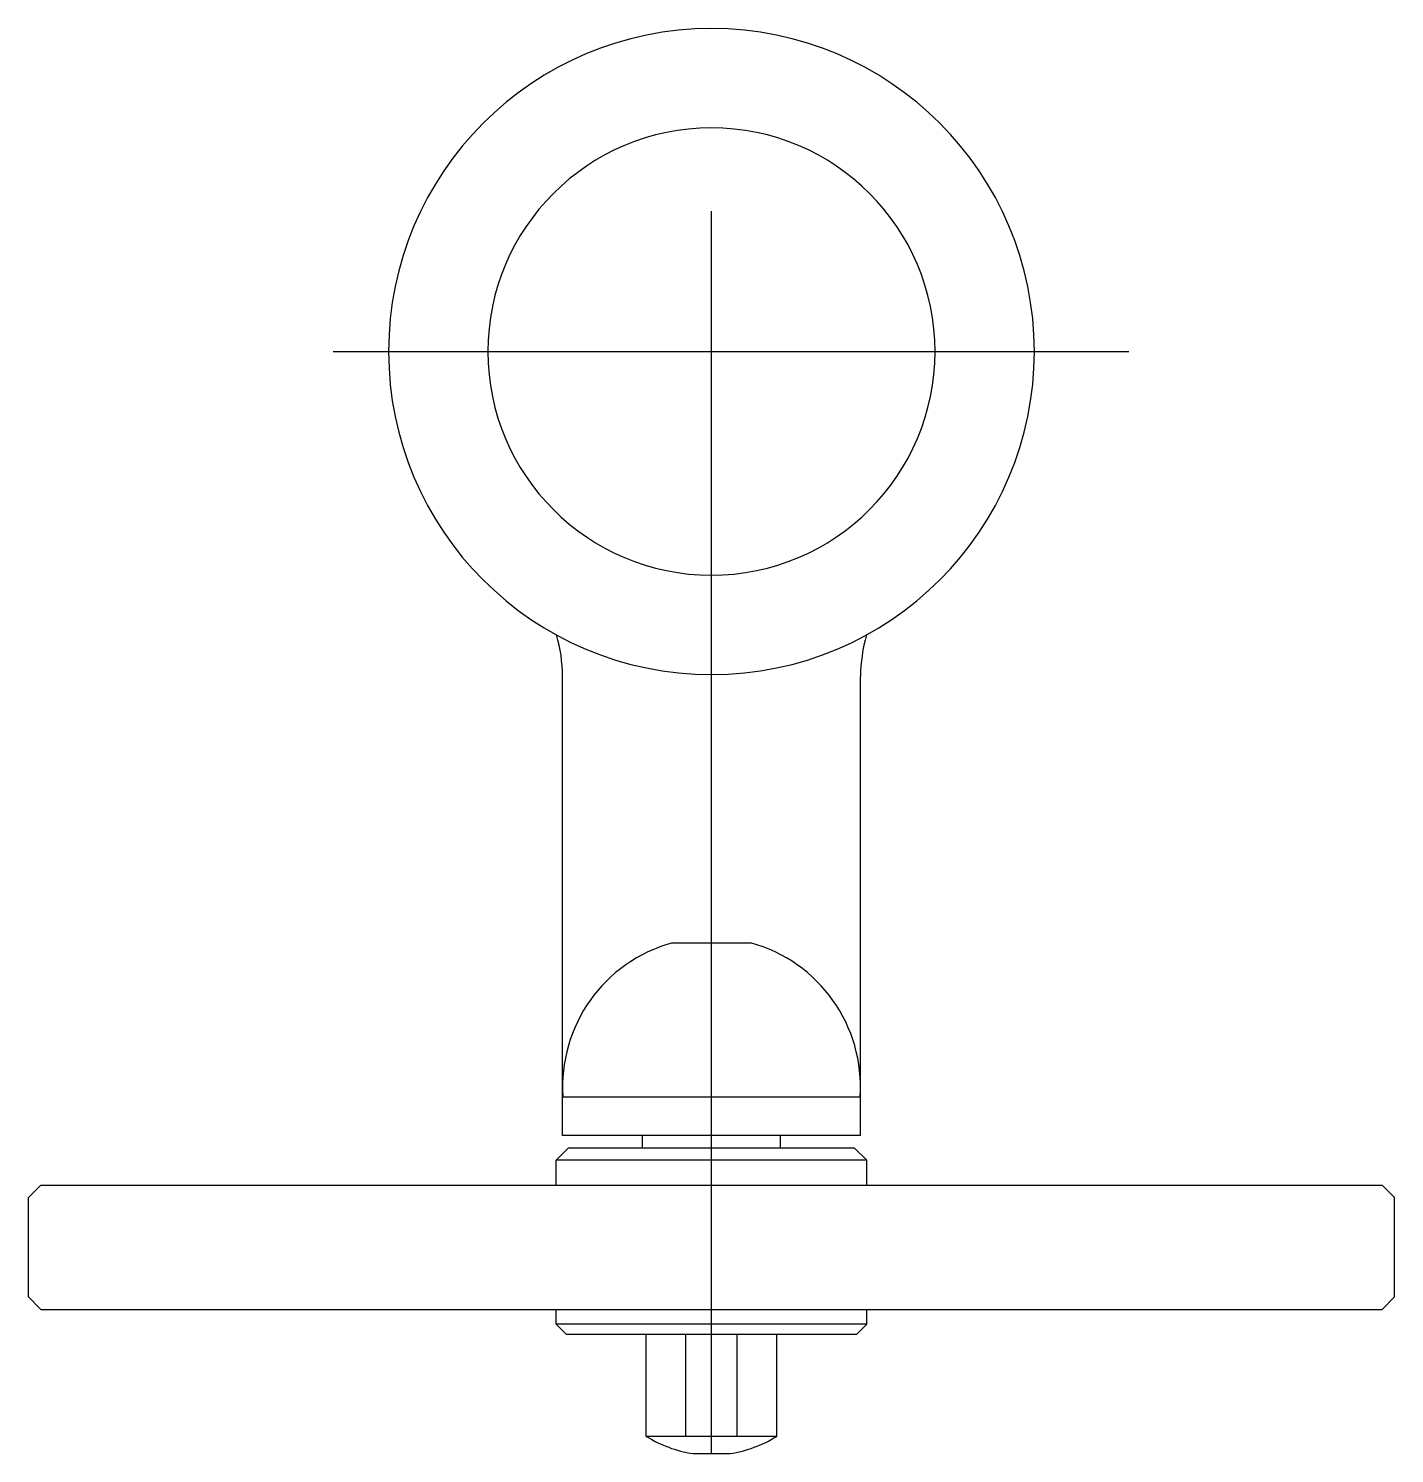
# Model space of a CAD drawing. Extents: x -505.395 to -505.285, y 0.866 to 0.981.
import ezdxf

# ---------------------------------------------------------------- set-up
doc = ezdxf.new("R2010")
doc.units = 0
doc.header["$LTSCALE"] = 0.2
doc.header["$MEASUREMENT"] = 0
doc.linetypes.add('AXES', pattern=[0.54, 0.3, -0.08, 0.08, -0.08])
doc.linetypes.add('CONTINU', pattern=[0])
doc.layers.get('0').update_dxf_attribs({"linetype": 'CONTINUOUS'})
doc.layers.add('DECA_EIXOS', color=5, linetype='AXES')

msp = doc.modelspace()

# ---------------------------------------------------------------- linework, layer by layer
at = {"linetype": 'CONTINU'}
for points in [[(-505.33999, 0.98106, 1), (-505.33999, 0.92906)], [(-505.33999, 0.92906, 1), (-505.33999, 0.98106)], [(-505.33999, 0.97306, 1), (-505.33999, 0.93706)], [(-505.33999, 0.93706, 1), (-505.33999, 0.97306)], [(-505.35199, 0.9289, 0.070788), (-505.35246, 0.93225)], [(-505.32751, 0.93225, 0.070788), (-505.32799, 0.9289)], [(-505.34314, 0.90746, 0.357459), (-505.35195, 0.89506)], [(-505.32802, 0.89506, 0.357459), (-505.33684, 0.90746)], [(-505.34524, 0.86774, 0.100878), (-505.34149, 0.86636)], [(-505.33849, 0.86636, 0.100879), (-505.33474, 0.86774)]]:
    msp.add_lwpolyline(points, format="xyb", dxfattribs=at)
for points in [[(-505.35199, 0.89196), (-505.35199, 0.9289)], [(-505.32799, 0.89196), (-505.32799, 0.9289)], [(-505.34314, 0.90746), (-505.33684, 0.90746)], [(-505.35195, 0.89506), (-505.32802, 0.89506)], [(-505.32799, 0.89196), (-505.35199, 0.89196)], [(-505.34554, 0.89096), (-505.34554, 0.89196)], [(-505.33444, 0.89096), (-505.33444, 0.89196)], [(-505.35249, 0.88996), (-505.35149, 0.89096)], [(-505.35149, 0.89096), (-505.32849, 0.89096)], [(-505.32849, 0.89096), (-505.32749, 0.88996)], [(-505.32749, 0.88996), (-505.35249, 0.88996)], [(-505.35249, 0.88796), (-505.35249, 0.88996)], [(-505.32749, 0.88796), (-505.32749, 0.88996)], [(-505.39499, 0.88696), (-505.39399, 0.88796)], [(-505.39399, 0.88796), (-505.28599, 0.88796)], [(-505.28499, 0.88696), (-505.28599, 0.88796)], [(-505.39499, 0.87896), (-505.39499, 0.88696)], [(-505.28499, 0.87896), (-505.28499, 0.88696)], [(-505.39499, 0.87896), (-505.39399, 0.87796)], [(-505.28499, 0.87896), (-505.28599, 0.87796)], [(-505.39399, 0.87796), (-505.28599, 0.87796)], [(-505.35249, 0.87676), (-505.35249, 0.87796)], [(-505.32749, 0.87676), (-505.32749, 0.87796)], [(-505.32749, 0.87676), (-505.35249, 0.87676)], [(-505.35249, 0.87676), (-505.35169, 0.87596)], [(-505.32829, 0.87596), (-505.32749, 0.87676)], [(-505.35169, 0.87596), (-505.32829, 0.87596)], [(-505.34524, 0.86774), (-505.34524, 0.87596)], [(-505.34206, 0.86774), (-505.34206, 0.87596)], [(-505.33791, 0.86774), (-505.33791, 0.87596)], [(-505.33474, 0.86774), (-505.33474, 0.87596)], [(-505.33474, 0.86774), (-505.34524, 0.86774)], [(-505.34149, 0.86636), (-505.33849, 0.86636)]]:
    msp.add_lwpolyline(points, dxfattribs=at)
at = {"layer": 'DECA_EIXOS'}
for points in [[(-505.33999, 0.86636), (-505.33999, 0.98006)], [(-505.37046, 0.95506), (-505.30639, 0.95506)]]:
    msp.add_lwpolyline(points, dxfattribs=at)

doc.saveas('drawing.dxf')
